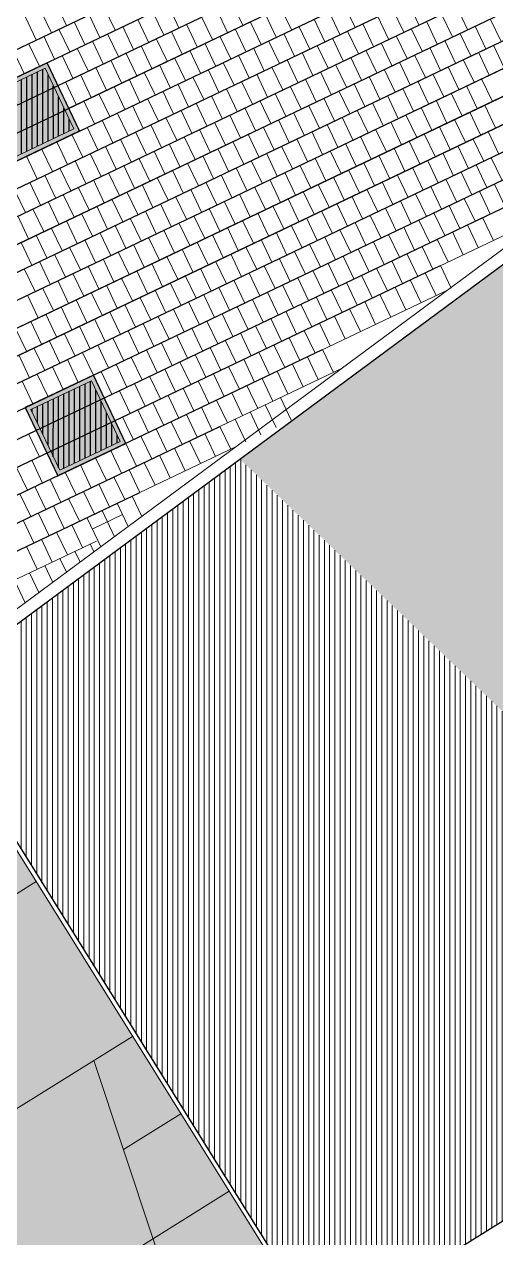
# Model space of a CAD drawing. Header units: metres. Extents: x 679599 to 680028, y 2748524 to 2748840.
# Drawn here: x 679783.76 to 679795.01, y 2748712.51 to 2748741.43 of the extents above; entities that cross this region are included whole.
import ezdxf

# ---------------------------------------------------------------- set-up
doc = ezdxf.new("R2010")
doc.units = ezdxf.units.M
doc.header["$LTSCALE"] = 5
doc.layers.add('00-AUX', color=2, linetype='Continuous', plot=False)
doc.layers.add('00-AUX Tree Pit', color=2, linetype='Continuous', plot=False)
for name, color, linetype, lineweight, plot in [('02-L-B-Channel', 140, 'Continuous', 5, False), ('02-L-B-Curb', 11, 'Continuous', 5, False), ('02-L-B-Gutter', 170, 'Continuous', 5, False)]:
    doc.layers.add(name, color=color, linetype=linetype, lineweight=lineweight, plot=plot)
for name, color, linetype, lineweight, true_color in [('02-L-Joints-Paviment_06_Concrete Slab in sittu', 7, 'Continuous', 5, 0x999999), ('02-L-Joints-Paviment_07_Precast Concrete Blocks 60X40', 7, 'Continuous', 5, 0x999999), ('03-TR-Pavement_02_Sealed Gravel', 7, 'Continuous', 5, 0x38321e), ('03-TR-Pavement_06_Concrete Slab in situ', 7, 'Continuous', 9, 0xf7f7f7), ('03-TR-Pavement_07_Precast Concrete Blocks 20X10', 7, 'Continuous', 5, 0x999999), ('03-TR-Pavement_07_Precast Concrete Blocks 60X40', 7, 'Continuous', 5, 0x999999)]:
    doc.layers.add(name, color=color, linetype=linetype, lineweight=lineweight, true_color=true_color)
doc.layers.add('03-TR-Tree Pit_Green', color=46, linetype='Continuous')
doc.layers.add('03-TR-Tree Pit_White', color=7, linetype='Continuous', true_color=0xfcfcfc)
doc.layers.add('04-BK-Tree Pit', color=6, linetype='Continuous', lineweight=5)

# ---------------------------------------------------------------- blocks, each defined once
blk = doc.blocks.new('Escocell Quadrat')
at = {"layer": '03-TR-Tree Pit_Green'}
h = blk.add_hatch(dxfattribs=at)
h.set_pattern_fill('ANSI31', color=256, scale=0.04, angle=19.5514)
h.set_pattern_definition([(64.551379247, (-1794786.01457, -2189831.7944), (-0.114677314033, 0.0545720958565), [])])
h.paths.add_polyline_path([(-1.159, 0.359), (-2.759, 0.359), (-2.759, -1.241), (-1.159, -1.241)])
at = {"layer": '03-TR-Tree Pit_White'}
h = blk.add_hatch(color=256, dxfattribs=at)
h.dxf.hatch_style = 1
h.paths.add_polyline_path([(-2.859, 0.459), (-1.059, 0.459), (-1.059, -1.341), (-2.859, -1.341)])
at = {"ltscale": 0.3}
blk.add_lwpolyline([(-2.759, -1.241), (-1.159, -1.241), (-1.159, 0.359), (-2.759, 0.359)], close=True, dxfattribs=at)
at = {"layer": '02-L-B-Curb', "ltscale": 0.3}
blk.add_lwpolyline([(-2.859, -1.341), (-1.059, -1.341), (-1.059, 0.459), (-2.859, 0.459)], close=True, dxfattribs=at)

msp = doc.modelspace()

# ---------------------------------------------------------------- hatches: boundary and pattern name
at = {"layer": '03-TR-Pavement_02_Sealed Gravel', "linetype": 'Continuous'}
h = msp.add_hatch(dxfattribs=at)
h.set_pattern_fill('ANSI31', color=256, scale=0.0393, angle=45)
h.set_pattern_definition([(90, (652974.11672, 2717198.73223), (-0.1247775, 0), [])])
h.paths.add_polyline_path([(679798.235, 2748737.952), (679798.244, 2748737.945), (679804.727, 2748731.776), (679796.79, 2748723.502), (679788.909, 2748731.062), (679781.362, 2748725.485), (679790.88, 2748710.231), (679812.839, 2748723.898), (679802.242, 2748740.913)])
at = {"layer": '03-TR-Pavement_06_Concrete Slab in situ', "linetype": 'Continuous'}
h = msp.add_hatch(color=256, dxfattribs=at)
h.dxf.hatch_style = 1
h.paths.add_polyline_path([(679804.708, 2748731.756), (679798.244, 2748737.945), (679788.909, 2748731.062), (679796.732, 2748723.558)])
h = msp.add_hatch(color=256, dxfattribs=at)
h.dxf.hatch_style = 1
h.paths.add_polyline_path([(679773.886, 2748722.975), (679781.285, 2748725.418), (679790.954, 2748709.924), (679780.371, 2748703.338)])
at = {"layer": '03-TR-Pavement_07_Precast Concrete Blocks 20X10'}
h = msp.add_hatch(dxfattribs=at)
h.set_pattern_fill('ANSI31', color=256, scale=0.0315, angle=25.5)
h.set_pattern_definition([(70.5, (0, 0), (-0.094275932128, 0.033384858509), [])])
edge = h.paths.add_edge_path()
edge.add_line((679754.639, 2748741.428), (679756.438, 2748737.648))
edge.add_line((679756.438, 2748737.648), (679759.31, 2748736.613))
edge.add_line((679759.31, 2748736.613), (679763.155, 2748738.443))
edge.add_line((679763.155, 2748738.443), (679764.159, 2748741.27))
edge.add_line((679764.159, 2748741.27), (679766.986, 2748740.266))
edge.add_line((679766.986, 2748740.266), (679770.831, 2748742.096))
edge.add_line((679770.831, 2748742.096), (679771.835, 2748744.923))
edge.add_line((679771.835, 2748744.923), (679774.662, 2748743.919))
edge.add_line((679774.662, 2748743.919), (679778.507, 2748745.748))
edge.add_line((679778.507, 2748745.748), (679779.511, 2748748.576))
edge.add_line((679779.511, 2748748.576), (679782.338, 2748747.571))
edge.add_line((679782.338, 2748747.571), (679786.176, 2748749.398))
edge.add_line((679786.176, 2748749.398), (679787.186, 2748752.228))
edge.add_line((679787.186, 2748752.228), (679790.014, 2748751.224))
edge.add_line((679790.014, 2748751.224), (679793.857, 2748753.054))
edge.add_line((679793.857, 2748753.054), (679794.828, 2748755.786))
edge.add_line((679794.828, 2748755.786), (679794.862, 2748755.88))
edge.add_line((679794.862, 2748755.88), (679797.688, 2748754.876))
edge.add_line((679797.688, 2748754.876), (679801.533, 2748756.706))
edge.add_line((679801.533, 2748756.706), (679802.537, 2748759.533))
edge.add_line((679802.537, 2748759.533), (679805.364, 2748758.529))
edge.add_line((679805.364, 2748758.529), (679809.208, 2748760.358))
edge.add_line((679809.208, 2748760.358), (679810.212, 2748763.185))
edge.add_line((679810.212, 2748763.185), (679813.04, 2748762.181))
edge.add_line((679813.04, 2748762.181), (679816.883, 2748764.01))
edge.add_line((679816.883, 2748764.01), (679817.885, 2748766.836))
edge.add_line((679817.885, 2748766.836), (679820.714, 2748765.833))
edge.add_line((679820.714, 2748765.833), (679824.559, 2748767.663))
edge.add_line((679824.559, 2748767.663), (679825.563, 2748770.49))
edge.add_line((679825.563, 2748770.49), (679828.39, 2748769.486))
edge.add_line((679828.39, 2748769.486), (679832.234, 2748771.315))
edge.add_line((679832.234, 2748771.315), (679833.238, 2748774.142))
edge.add_line((679833.238, 2748774.142), (679836.062, 2748773.137))
edge.add_line((679836.062, 2748773.137), (679839.907, 2748774.967))
edge.add_line((679839.907, 2748774.967), (679840.952, 2748777.865))
edge.add_line((679840.952, 2748777.865), (679839.153, 2748781.645))
edge.add_line((679839.153, 2748781.645), (679754.643, 2748741.429))

# ---------------------------------------------------------------- linework, layer by layer
at = {"layer": '00-AUX'}
for points in [[(679689.235, 2748695.936), (679907.032, 2748799.578)], [(679694.007, 2748697.543), (679904.22, 2748797.575)], [(679698.419, 2748698.977), (679901.769, 2748795.744)], [(679703.192, 2748700.584), (679899.679, 2748794.085)], [(679707.603, 2748702.019), (679896.867, 2748792.083)], [(679712.015, 2748703.454), (679894.416, 2748790.252)], [(679716.787, 2748705.06), (679891.964, 2748788.421)], [(679721.199, 2748706.495), (679889.513, 2748786.59)], [(679725.61, 2748707.93), (679887.062, 2748784.759)], [(679730.383, 2748709.537), (679831.877, 2748757.834)], [(679734.794, 2748710.971), (679820.396, 2748751.706)], [(679739.567, 2748712.578), (679809.638, 2748745.922)], [(679743.979, 2748714.013), (679801.588, 2748741.427)], [(679748.39, 2748715.448), (679798.596, 2748739.339)], [(679753.163, 2748717.054), (679796.144, 2748737.508)], [(679757.936, 2748718.661), (679793.693, 2748735.677)], [(679762.347, 2748720.096), (679790.881, 2748733.674)], [(679766.759, 2748721.531), (679788.43, 2748731.843)], [(679771.17, 2748722.965), (679786.521, 2748730.27)]]:
    msp.add_lwpolyline(points, dxfattribs=at)
at = {"layer": '00-AUX', "ltscale": 0.3}
msp.add_lwpolyline([(679781.362, 2748725.485), (679790.88, 2748710.231), (679812.839, 2748723.898), (679802.243, 2748740.913), (679781.362, 2748725.485)], dxfattribs=at)
at = {"layer": '00-AUX Tree Pit', "ltscale": 0.3}
for points in [[(679783.453, 2748738.113), (679785.078, 2748738.887), (679784.305, 2748740.512), (679782.68, 2748739.738)], [(679784.56, 2748730.666), (679786.186, 2748731.44), (679785.412, 2748733.065), (679783.787, 2748732.292)]]:
    msp.add_lwpolyline(points, close=True, dxfattribs=at)
at = {"layer": '02-L-B-Channel'}
msp.add_lwpolyline([(679799.868, 2748739.531), (679781.122, 2748725.68), (679781.281, 2748725.425), (679800.027, 2748739.276), (679802.456, 2748741.071), (679843.591, 2748763.126), (679843.41, 2748763.37), (679802.288, 2748741.32), (679799.868, 2748739.531)], close=True, dxfattribs=at)
at = {"layer": '02-L-B-Curb'}
for points in [[(679781.281, 2748725.425), (679790.795, 2748710.179)], [(679781.362, 2748725.485), (679790.88, 2748710.231)]]:
    msp.add_lwpolyline(points, dxfattribs=at)
at = {"layer": '02-L-B-Gutter'}
msp.add_line((679812.839, 2748723.898), (679790.795, 2748710.179), dxfattribs=at)
at = {"layer": '02-L-Joints-Paviment_06_Concrete Slab in sittu'}
for p, q in [((679784.045, 2748720.995), (679776.16, 2748716.088)), ((679786.348, 2748717.305), (679777.564, 2748711.838)), ((679787.499, 2748715.46), (679786.13, 2748714.607)), ((679788.651, 2748713.614), (679778.968, 2748707.588))]:
    msp.add_line(p, q, dxfattribs=at)
msp.add_lwpolyline([(679788.244, 2748708.237), (679785.425, 2748716.731)], dxfattribs=at)
at = {"layer": '02-L-Joints-Paviment_07_Precast Concrete Blocks 60X40'}
for p, q in [((679785.979, 2748730.012), (679786.244, 2748729.456)), ((679786.34, 2748730.184), (679786.571, 2748729.698)), ((679785.256, 2748729.669), (679785.514, 2748729.127)), ((679785.385, 2748729.398), (679786.108, 2748729.742)), ((679785.618, 2748729.841), (679785.916, 2748729.214)), ((679784.895, 2748729.497), (679785.153, 2748728.955)), ((679784.173, 2748729.153), (679784.431, 2748728.611)), ((679784.534, 2748729.325), (679784.792, 2748728.783)), ((679785.514, 2748729.127), (679785.588, 2748728.972)), ((679783.812, 2748728.981), (679784.07, 2748728.439)), ((679784.972, 2748728.869), (679785.096, 2748728.609)), ((679785.334, 2748729.041), (679785.424, 2748728.851)), ((679784.25, 2748728.525), (679784.441, 2748728.124)), ((679784.611, 2748728.697), (679784.769, 2748728.367)), ((679783.528, 2748728.182), (679783.785, 2748727.64)), ((679783.889, 2748728.353), (679784.113, 2748727.882))]:
    msp.add_line(p, q, dxfattribs=at)
for points in [[(679784.512, 2748741.939), (679784.769, 2748741.397)], [(679785.672, 2748741.827), (679785.93, 2748741.285)], [(679787.194, 2748741.887), (679787.452, 2748741.345)], [(679788.355, 2748741.775), (679788.613, 2748741.233)], [(679788.716, 2748741.947), (679788.974, 2748741.405)], [(679789.877, 2748741.835), (679790.135, 2748741.293)], [(679791.399, 2748741.894), (679791.657, 2748741.353)], [(679792.56, 2748741.782), (679792.818, 2748741.241)], [(679792.921, 2748741.954), (679793.179, 2748741.412)], [(679794.082, 2748741.842), (679794.34, 2748741.3)], [(679783.789, 2748741.595), (679784.047, 2748741.054)], [(679784.15, 2748741.767), (679784.408, 2748741.226)], [(679784.95, 2748741.483), (679785.208, 2748740.942)], [(679785.311, 2748741.655), (679785.569, 2748741.113)], [(679786.472, 2748741.543), (679786.73, 2748741.001)], [(679786.833, 2748741.715), (679787.091, 2748741.173)], [(679787.994, 2748741.603), (679788.252, 2748741.061)], [(679789.155, 2748741.491), (679789.413, 2748740.949)], [(679789.516, 2748741.663), (679789.774, 2748741.121)], [(679790.677, 2748741.551), (679790.935, 2748741.009)], [(679791.038, 2748741.723), (679791.296, 2748741.181)], [(679792.199, 2748741.61), (679792.457, 2748741.069)], [(679793.36, 2748741.498), (679793.617, 2748740.957)], [(679793.721, 2748741.67), (679793.979, 2748741.128)], [(679794.882, 2748741.558), (679795.139, 2748741.016)], [(679784.589, 2748741.311), (679784.847, 2748740.77)], [(679785.75, 2748741.199), (679786.007, 2748740.658)], [(679786.111, 2748741.371), (679786.369, 2748740.829)], [(679787.272, 2748741.259), (679787.529, 2748740.717)], [(679787.633, 2748741.431), (679787.891, 2748740.889)], [(679788.794, 2748741.319), (679789.051, 2748740.777)], [(679789.954, 2748741.207), (679790.212, 2748740.665)], [(679790.316, 2748741.379), (679790.573, 2748740.837)], [(679791.476, 2748741.267), (679791.734, 2748740.725)], [(679791.838, 2748741.439), (679792.095, 2748740.897)], [(679792.998, 2748741.326), (679793.256, 2748740.785)], [(679794.159, 2748741.214), (679794.417, 2748740.673)], [(679794.52, 2748741.386), (679794.778, 2748740.844)], [(679783.866, 2748740.968), (679784.124, 2748740.426)], [(679784.228, 2748741.14), (679784.485, 2748740.598)], [(679785.388, 2748741.028), (679785.646, 2748740.486)], [(679786.549, 2748740.915), (679786.807, 2748740.374)], [(679786.91, 2748741.087), (679787.168, 2748740.546)], [(679788.071, 2748740.975), (679788.329, 2748740.433)], [(679788.432, 2748741.147), (679788.69, 2748740.605)], [(679789.593, 2748741.035), (679789.851, 2748740.493)], [(679790.754, 2748740.923), (679791.012, 2748740.381)], [(679791.115, 2748741.095), (679791.373, 2748740.553)], [(679792.276, 2748740.983), (679792.534, 2748740.441)], [(679792.637, 2748741.155), (679792.895, 2748740.613)], [(679793.798, 2748741.042), (679794.056, 2748740.501)], [(679794.959, 2748740.93), (679795.217, 2748740.389)], [(679783.505, 2748740.796), (679783.763, 2748740.254)], [(679784.666, 2748740.684), (679784.924, 2748740.142)], [(679785.027, 2748740.856), (679785.285, 2748740.314)], [(679786.188, 2748740.744), (679786.446, 2748740.202)], [(679787.349, 2748740.631), (679787.607, 2748740.09)], [(679787.71, 2748740.803), (679787.968, 2748740.262)], [(679788.871, 2748740.691), (679789.129, 2748740.149)], [(679789.232, 2748740.863), (679789.49, 2748740.321)], [(679790.393, 2748740.751), (679790.651, 2748740.209)], [(679791.554, 2748740.639), (679791.811, 2748740.097)], [(679791.915, 2748740.811), (679792.173, 2748740.269)], [(679793.076, 2748740.699), (679793.333, 2748740.157)], [(679793.437, 2748740.871), (679793.695, 2748740.329)], [(679794.598, 2748740.759), (679794.855, 2748740.217)], [(679785.466, 2748740.4), (679785.723, 2748739.858)], [(679785.827, 2748740.572), (679786.085, 2748740.03)], [(679786.988, 2748740.46), (679787.245, 2748739.918)], [(679788.148, 2748740.347), (679788.406, 2748739.806)], [(679788.51, 2748740.519), (679788.767, 2748739.978)], [(679789.67, 2748740.407), (679789.928, 2748739.865)], [(679790.032, 2748740.579), (679790.289, 2748740.037)], [(679791.192, 2748740.467), (679791.45, 2748739.925)], [(679792.353, 2748740.355), (679792.611, 2748739.813)], [(679792.714, 2748740.527), (679792.972, 2748739.985)], [(679793.875, 2748740.415), (679794.133, 2748739.873)], [(679794.236, 2748740.587), (679794.494, 2748740.045)], [(679784.743, 2748740.056), (679785.001, 2748739.514)], [(679785.104, 2748740.228), (679785.362, 2748739.686)], [(679786.265, 2748740.116), (679786.523, 2748739.574)], [(679786.626, 2748740.288), (679786.884, 2748739.746)], [(679787.787, 2748740.176), (679788.045, 2748739.634)], [(679788.948, 2748740.064), (679789.206, 2748739.522)], [(679789.309, 2748740.235), (679789.567, 2748739.694)], [(679790.47, 2748740.123), (679790.728, 2748739.582)], [(679790.831, 2748740.295), (679791.089, 2748739.753)], [(679791.992, 2748740.183), (679792.25, 2748739.641)], [(679793.153, 2748740.071), (679793.411, 2748739.529)], [(679793.514, 2748740.243), (679793.772, 2748739.701)], [(679794.675, 2748740.131), (679794.933, 2748739.589)], [(679785.543, 2748739.772), (679785.801, 2748739.23)], [(679785.904, 2748739.944), (679786.162, 2748739.402)], [(679787.065, 2748739.832), (679787.323, 2748739.29)], [(679787.426, 2748740.004), (679787.684, 2748739.462)], [(679788.587, 2748739.892), (679788.845, 2748739.35)], [(679789.748, 2748739.78), (679790.005, 2748739.238)], [(679790.109, 2748739.951), (679790.367, 2748739.41)], [(679791.27, 2748739.839), (679791.527, 2748739.298)], [(679791.631, 2748740.011), (679791.889, 2748739.469)], [(679792.792, 2748739.899), (679793.049, 2748739.357)], [(679793.952, 2748739.787), (679794.21, 2748739.245)], [(679794.314, 2748739.959), (679794.571, 2748739.417)], [(679785.182, 2748739.6), (679785.44, 2748739.058)], [(679786.343, 2748739.488), (679786.6, 2748738.946)], [(679786.704, 2748739.66), (679786.962, 2748739.118)], [(679787.864, 2748739.548), (679788.122, 2748739.006)], [(679788.226, 2748739.72), (679788.483, 2748739.178)], [(679789.386, 2748739.608), (679789.644, 2748739.066)], [(679790.547, 2748739.496), (679790.805, 2748738.954)], [(679790.908, 2748739.667), (679791.166, 2748739.126)], [(679792.069, 2748739.555), (679792.327, 2748739.014)], [(679792.43, 2748739.727), (679792.688, 2748739.185)], [(679793.591, 2748739.615), (679793.849, 2748739.073)], [(679794.752, 2748739.503), (679795.01, 2748738.961)], [(679785.981, 2748739.316), (679786.239, 2748738.774)], [(679787.142, 2748739.204), (679787.4, 2748738.662)], [(679787.503, 2748739.376), (679787.761, 2748738.834)], [(679788.664, 2748739.264), (679788.922, 2748738.722)], [(679789.025, 2748739.436), (679789.283, 2748738.894)], [(679790.186, 2748739.324), (679790.444, 2748738.782)], [(679791.347, 2748739.212), (679791.605, 2748738.67)], [(679791.708, 2748739.383), (679791.966, 2748738.842)], [(679792.869, 2748739.271), (679793.127, 2748738.73)], [(679793.23, 2748739.443), (679793.488, 2748738.901)], [(679794.391, 2748739.331), (679794.649, 2748738.789)], [(679785.259, 2748738.972), (679785.517, 2748738.431)], [(679785.62, 2748739.144), (679785.878, 2748738.603)], [(679786.781, 2748739.032), (679787.039, 2748738.49)], [(679787.942, 2748738.92), (679788.2, 2748738.378)], [(679788.303, 2748739.092), (679788.561, 2748738.55)], [(679789.464, 2748738.98), (679789.722, 2748738.438)], [(679789.825, 2748739.152), (679790.083, 2748738.61)], [(679790.986, 2748739.04), (679791.243, 2748738.498)], [(679792.146, 2748738.928), (679792.404, 2748738.386)], [(679792.508, 2748739.1), (679792.765, 2748738.558)], [(679793.668, 2748738.987), (679793.926, 2748738.446)], [(679794.03, 2748739.159), (679794.287, 2748738.618)], [(679784.537, 2748738.629), (679784.794, 2748738.087)], [(679784.898, 2748738.801), (679785.156, 2748738.259)], [(679786.059, 2748738.688), (679786.316, 2748738.147)], [(679786.42, 2748738.86), (679786.678, 2748738.319)], [(679787.581, 2748738.748), (679787.838, 2748738.206)], [(679788.741, 2748738.636), (679788.999, 2748738.094)], [(679789.102, 2748738.808), (679789.36, 2748738.266)], [(679790.263, 2748738.696), (679790.521, 2748738.154)], [(679790.624, 2748738.868), (679790.882, 2748738.326)], [(679791.785, 2748738.756), (679792.043, 2748738.214)], [(679792.946, 2748738.644), (679793.204, 2748738.102)], [(679793.307, 2748738.816), (679793.565, 2748738.274)], [(679794.468, 2748738.703), (679794.726, 2748738.162)], [(679794.829, 2748738.875), (679795.087, 2748738.334)], [(679784.175, 2748738.457), (679784.433, 2748737.915)], [(679785.336, 2748738.345), (679785.594, 2748737.803)], [(679785.697, 2748738.517), (679785.955, 2748737.975)], [(679786.858, 2748738.405), (679787.116, 2748737.863)], [(679787.219, 2748738.576), (679787.477, 2748738.035)], [(679788.38, 2748738.464), (679788.638, 2748737.923)], [(679789.541, 2748738.352), (679789.799, 2748737.81)], [(679789.902, 2748738.524), (679790.16, 2748737.982)], [(679791.063, 2748738.412), (679791.321, 2748737.87)], [(679791.424, 2748738.584), (679791.682, 2748738.042)], [(679792.585, 2748738.472), (679792.843, 2748737.93)], [(679793.746, 2748738.36), (679794.003, 2748737.818)], [(679794.107, 2748738.532), (679794.365, 2748737.99)], [(679783.814, 2748738.285), (679784.072, 2748737.743)], [(679784.975, 2748738.173), (679785.233, 2748737.631)], [(679786.136, 2748738.061), (679786.394, 2748737.519)], [(679786.497, 2748738.233), (679786.755, 2748737.691)], [(679787.658, 2748738.121), (679787.916, 2748737.579)], [(679788.019, 2748738.292), (679788.277, 2748737.751)], [(679789.18, 2748738.18), (679789.438, 2748737.639)], [(679790.341, 2748738.068), (679790.598, 2748737.526)], [(679790.702, 2748738.24), (679790.96, 2748737.698)], [(679791.862, 2748738.128), (679792.12, 2748737.586)], [(679792.224, 2748738.3), (679792.481, 2748737.758)], [(679793.023, 2748738.016), (679793.281, 2748737.474)], [(679793.384, 2748738.188), (679793.642, 2748737.646)], [(679794.545, 2748738.076), (679794.803, 2748737.534)], [(679794.906, 2748738.248), (679795.164, 2748737.706)], [(679784.253, 2748737.829), (679784.51, 2748737.287)], [(679784.614, 2748738.001), (679784.872, 2748737.459)], [(679785.775, 2748737.889), (679786.032, 2748737.347)], [(679786.935, 2748737.777), (679787.193, 2748737.235)], [(679787.297, 2748737.949), (679787.554, 2748737.407)], [(679788.457, 2748737.837), (679788.715, 2748737.295)], [(679788.819, 2748738.008), (679789.076, 2748737.467)], [(679789.618, 2748737.724), (679789.876, 2748737.183)], [(679789.979, 2748737.896), (679790.237, 2748737.355)], [(679791.14, 2748737.784), (679791.398, 2748737.242)], [(679791.501, 2748737.956), (679791.759, 2748737.414)], [(679792.662, 2748737.844), (679792.92, 2748737.302)], [(679793.823, 2748737.732), (679794.081, 2748737.19)], [(679794.184, 2748737.904), (679794.442, 2748737.362)], [(679783.53, 2748737.485), (679783.788, 2748736.944)], [(679783.891, 2748737.657), (679784.149, 2748737.115)], [(679785.052, 2748737.545), (679785.31, 2748737.003)], [(679785.413, 2748737.717), (679785.671, 2748737.175)], [(679786.574, 2748737.605), (679786.832, 2748737.063)], [(679787.735, 2748737.493), (679787.993, 2748736.951)], [(679788.096, 2748737.665), (679788.354, 2748737.123)], [(679789.257, 2748737.553), (679789.515, 2748737.011)], [(679790.418, 2748737.441), (679790.676, 2748736.899)], [(679790.779, 2748737.612), (679791.037, 2748737.071)], [(679791.94, 2748737.5), (679792.198, 2748736.959)], [(679792.301, 2748737.672), (679792.559, 2748737.13)], [(679793.462, 2748737.56), (679793.72, 2748737.018)], [(679794.622, 2748737.448), (679794.88, 2748736.906)], [(679794.984, 2748737.62), (679795.241, 2748737.078)], [(679784.33, 2748737.201), (679784.588, 2748736.66)], [(679784.691, 2748737.373), (679784.949, 2748736.831)], [(679785.852, 2748737.261), (679786.11, 2748736.719)], [(679786.213, 2748737.433), (679786.471, 2748736.891)], [(679787.013, 2748737.149), (679787.27, 2748736.607)], [(679787.374, 2748737.321), (679787.632, 2748736.779)], [(679788.535, 2748737.209), (679788.792, 2748736.667)], [(679788.896, 2748737.381), (679789.154, 2748736.839)], [(679790.057, 2748737.269), (679790.314, 2748736.727)], [(679791.217, 2748737.157), (679791.475, 2748736.615)], [(679791.579, 2748737.328), (679791.836, 2748736.787)], [(679792.739, 2748737.216), (679792.997, 2748736.675)], [(679793.101, 2748737.388), (679793.358, 2748736.846)], [(679794.261, 2748737.276), (679794.519, 2748736.734)], [(679783.607, 2748736.858), (679783.865, 2748736.316)], [(679783.969, 2748737.03), (679784.226, 2748736.488)], [(679785.129, 2748736.917), (679785.387, 2748736.376)], [(679785.491, 2748737.089), (679785.748, 2748736.548)], [(679786.651, 2748736.977), (679786.909, 2748736.435)], [(679787.812, 2748736.865), (679788.07, 2748736.323)], [(679788.173, 2748737.037), (679788.431, 2748736.495)], [(679789.334, 2748736.925), (679789.592, 2748736.383)], [(679789.695, 2748737.097), (679789.953, 2748736.555)], [(679790.856, 2748736.985), (679791.114, 2748736.443)], [(679792.017, 2748736.873), (679792.275, 2748736.331)], [(679792.378, 2748737.044), (679792.636, 2748736.503)], [(679793.539, 2748736.932), (679793.797, 2748736.391)], [(679793.9, 2748737.104), (679794.158, 2748736.562)], [(679784.407, 2748736.574), (679784.665, 2748736.032)], [(679784.768, 2748736.746), (679785.026, 2748736.204)], [(679785.929, 2748736.633), (679786.187, 2748736.092)], [(679786.29, 2748736.805), (679786.548, 2748736.264)], [(679787.451, 2748736.693), (679787.709, 2748736.151)], [(679788.612, 2748736.581), (679788.87, 2748736.039)], [(679788.973, 2748736.753), (679789.231, 2748736.211)], [(679790.134, 2748736.641), (679790.392, 2748736.099)], [(679790.495, 2748736.813), (679790.753, 2748736.271)], [(679791.656, 2748736.701), (679791.914, 2748736.159)], [(679792.817, 2748736.589), (679793.074, 2748736.047)], [(679793.178, 2748736.76), (679793.436, 2748736.219)], [(679794.339, 2748736.648), (679794.596, 2748736.107)], [(679794.7, 2748736.82), (679794.958, 2748736.278)], [(679784.046, 2748736.402), (679784.304, 2748735.86)], [(679785.207, 2748736.29), (679785.464, 2748735.748)], [(679785.568, 2748736.462), (679785.826, 2748735.92)], [(679786.729, 2748736.349), (679786.986, 2748735.808)], [(679787.09, 2748736.521), (679787.348, 2748735.98)], [(679788.251, 2748736.409), (679788.508, 2748735.867)], [(679789.411, 2748736.297), (679789.669, 2748735.755)], [(679789.773, 2748736.469), (679790.03, 2748735.927)], [(679790.933, 2748736.357), (679791.191, 2748735.815)], [(679791.295, 2748736.529), (679791.552, 2748735.987)], [(679792.455, 2748736.417), (679792.713, 2748735.875)], [(679793.616, 2748736.305), (679793.874, 2748735.763)], [(679793.977, 2748736.477), (679794.235, 2748735.935)], [(679783.685, 2748736.23), (679783.942, 2748735.688)], [(679784.845, 2748736.118), (679785.103, 2748735.576)], [(679786.006, 2748736.006), (679786.264, 2748735.464)], [(679786.367, 2748736.178), (679786.625, 2748735.636)], [(679787.528, 2748736.066), (679787.786, 2748735.524)], [(679787.889, 2748736.237), (679788.147, 2748735.696)], [(679789.05, 2748736.125), (679789.308, 2748735.584)], [(679790.211, 2748736.013), (679790.469, 2748735.471)], [(679790.572, 2748736.185), (679790.83, 2748735.643)], [(679791.733, 2748736.073), (679791.991, 2748735.531)], [(679792.094, 2748736.245), (679792.352, 2748735.703)], [(679793.255, 2748736.133), (679793.513, 2748735.591)], [(679784.123, 2748735.774), (679784.381, 2748735.232)], [(679784.484, 2748735.946), (679784.742, 2748735.404)], [(679785.645, 2748735.834), (679785.903, 2748735.292)], [(679786.806, 2748735.722), (679787.064, 2748735.18)], [(679787.167, 2748735.894), (679787.425, 2748735.352)], [(679788.328, 2748735.782), (679788.586, 2748735.24)], [(679788.689, 2748735.953), (679788.947, 2748735.412)], [(679789.85, 2748735.841), (679790.108, 2748735.3)], [(679791.011, 2748735.729), (679791.268, 2748735.187)], [(679791.372, 2748735.901), (679791.63, 2748735.359)], [(679792.533, 2748735.789), (679792.79, 2748735.247)], [(679792.894, 2748735.961), (679793.152, 2748735.419)], [(679783.762, 2748735.602), (679784.02, 2748735.06)], [(679784.923, 2748735.49), (679785.18, 2748734.948)], [(679785.284, 2748735.662), (679785.542, 2748735.12)], [(679786.445, 2748735.55), (679786.702, 2748735.008)], [(679787.605, 2748735.438), (679787.863, 2748734.896)], [(679787.967, 2748735.61), (679788.224, 2748735.068)], [(679789.127, 2748735.498), (679789.385, 2748734.956)], [(679789.489, 2748735.669), (679789.746, 2748735.128)], [(679790.649, 2748735.557), (679790.907, 2748735.016)], [(679791.81, 2748735.445), (679792.068, 2748734.903)], [(679792.171, 2748735.617), (679792.429, 2748735.075)], [(679793.332, 2748735.505), (679793.59, 2748734.963)], [(679793.693, 2748735.677), (679793.951, 2748735.135)], [(679784.2, 2748735.146), (679784.458, 2748734.605)], [(679784.561, 2748735.318), (679784.819, 2748734.776)], [(679785.722, 2748735.206), (679785.98, 2748734.664)], [(679786.083, 2748735.378), (679786.341, 2748734.836)], [(679787.244, 2748735.266), (679787.502, 2748734.724)], [(679788.405, 2748735.154), (679788.663, 2748734.612)], [(679788.766, 2748735.326), (679789.024, 2748734.784)], [(679789.927, 2748735.214), (679790.185, 2748734.672)], [(679790.288, 2748735.385), (679790.546, 2748734.844)], [(679791.449, 2748735.273), (679791.707, 2748734.732)], [(679792.61, 2748735.161), (679792.868, 2748734.62)], [(679792.971, 2748735.333), (679793.229, 2748734.791)], [(679783.839, 2748734.974), (679784.097, 2748734.433)], [(679785, 2748734.862), (679785.258, 2748734.321)], [(679785.361, 2748735.034), (679785.619, 2748734.492)], [(679786.522, 2748734.922), (679786.78, 2748734.38)], [(679786.883, 2748735.094), (679787.141, 2748734.552)], [(679788.044, 2748734.982), (679788.302, 2748734.44)], [(679789.205, 2748734.87), (679789.462, 2748734.328)], [(679789.566, 2748735.042), (679789.824, 2748734.5)], [(679790.727, 2748734.93), (679790.984, 2748734.388)], [(679791.088, 2748735.102), (679791.346, 2748734.56)], [(679792.249, 2748734.989), (679792.506, 2748734.448)], [(679784.639, 2748734.69), (679784.897, 2748734.149)], [(679785.799, 2748734.578), (679786.057, 2748734.037)], [(679786.161, 2748734.75), (679786.418, 2748734.208)], [(679787.321, 2748734.638), (679787.579, 2748734.096)], [(679787.683, 2748734.81), (679787.94, 2748734.268)], [(679788.843, 2748734.698), (679789.101, 2748734.156)], [(679790.004, 2748734.586), (679790.262, 2748734.044)], [(679790.365, 2748734.758), (679790.623, 2748734.216)], [(679791.526, 2748734.646), (679791.784, 2748734.104)], [(679791.887, 2748734.818), (679792.145, 2748734.276)], [(679783.916, 2748734.347), (679784.174, 2748733.805)], [(679784.278, 2748734.519), (679784.535, 2748733.977)], [(679785.438, 2748734.407), (679785.696, 2748733.865)], [(679786.599, 2748734.294), (679786.857, 2748733.753)], [(679786.96, 2748734.466), (679787.218, 2748733.925)], [(679788.121, 2748734.354), (679788.379, 2748733.812)], [(679788.482, 2748734.526), (679788.74, 2748733.984)], [(679789.643, 2748734.414), (679789.901, 2748733.872)], [(679790.804, 2748734.302), (679791.062, 2748733.76)], [(679791.165, 2748734.474), (679791.423, 2748733.932)], [(679783.555, 2748734.175), (679783.813, 2748733.633)], [(679784.716, 2748734.063), (679784.974, 2748733.521)], [(679785.077, 2748734.235), (679785.335, 2748733.693)], [(679786.238, 2748734.123), (679786.496, 2748733.581)], [(679787.399, 2748734.01), (679787.657, 2748733.469)], [(679787.76, 2748734.182), (679788.018, 2748733.641)], [(679788.921, 2748734.07), (679789.178, 2748733.528)], [(679789.282, 2748734.242), (679789.54, 2748733.7)], [(679790.443, 2748734.13), (679790.7, 2748733.588)], [(679783.994, 2748733.719), (679784.251, 2748733.177)], [(679784.355, 2748733.891), (679784.613, 2748733.349)], [(679785.516, 2748733.779), (679785.773, 2748733.237)], [(679785.877, 2748733.951), (679786.135, 2748733.409)], [(679787.037, 2748733.839), (679787.295, 2748733.297)], [(679788.198, 2748733.726), (679788.456, 2748733.185)], [(679788.559, 2748733.898), (679788.817, 2748733.357)], [(679789.72, 2748733.786), (679789.978, 2748733.244)], [(679790.081, 2748733.958), (679790.339, 2748733.416)], [(679783.632, 2748733.547), (679783.89, 2748733.005)], [(679784.793, 2748733.435), (679785.051, 2748732.893)], [(679785.154, 2748733.607), (679785.412, 2748733.065)], [(679786.315, 2748733.495), (679786.573, 2748732.953)], [(679786.676, 2748733.667), (679786.934, 2748733.125)], [(679787.837, 2748733.555), (679788.095, 2748733.013)], [(679788.998, 2748733.443), (679789.256, 2748732.901)], [(679789.359, 2748733.614), (679789.617, 2748733.073)], [(679790.52, 2748733.502), (679790.778, 2748732.961)], [(679790.881, 2748733.674), (679791.139, 2748733.132)], [(679784.432, 2748733.263), (679784.69, 2748732.721)], [(679785.593, 2748733.151), (679785.851, 2748732.609)], [(679785.954, 2748733.323), (679786.212, 2748732.781)], [(679787.115, 2748733.211), (679787.373, 2748732.669)], [(679787.476, 2748733.383), (679787.734, 2748732.841)], [(679788.276, 2748733.099), (679788.533, 2748732.557)], [(679788.637, 2748733.271), (679788.895, 2748732.729)], [(679789.797, 2748733.159), (679790.055, 2748732.617)], [(679790.159, 2748733.33), (679790.416, 2748732.789)], [(679783.71, 2748732.919), (679783.967, 2748732.378)], [(679784.071, 2748733.091), (679784.329, 2748732.55)], [(679786.392, 2748732.867), (679786.65, 2748732.325)], [(679786.754, 2748733.039), (679787.011, 2748732.497)], [(679787.914, 2748732.927), (679788.172, 2748732.385)], [(679789.075, 2748732.815), (679789.333, 2748732.273)], [(679789.436, 2748732.987), (679789.694, 2748732.445)], [(679786.031, 2748732.695), (679786.289, 2748732.153)], [(679787.192, 2748732.583), (679787.45, 2748732.041)], [(679787.553, 2748732.755), (679787.811, 2748732.213)], [(679788.714, 2748732.643), (679788.972, 2748732.101)], [(679789.875, 2748732.531), (679790.133, 2748731.989)], [(679786.47, 2748732.239), (679786.727, 2748731.698)], [(679786.831, 2748732.411), (679787.089, 2748731.869)], [(679787.992, 2748732.299), (679788.249, 2748731.757)], [(679788.353, 2748732.471), (679788.611, 2748731.929)], [(679789.514, 2748732.359), (679789.771, 2748731.817)], [(679786.108, 2748732.068), (679786.366, 2748731.526)], [(679787.269, 2748731.955), (679787.527, 2748731.414)], [(679787.63, 2748732.127), (679787.888, 2748731.586)], [(679788.791, 2748732.015), (679789.049, 2748731.473)], [(679789.152, 2748732.187), (679789.41, 2748731.645)], [(679783.864, 2748731.664), (679784.122, 2748731.122)], [(679786.908, 2748731.784), (679787.166, 2748731.242)], [(679788.069, 2748731.671), (679788.327, 2748731.13)], [(679788.43, 2748731.843), (679788.688, 2748731.302)], [(679786.186, 2748731.44), (679786.443, 2748730.898)], [(679786.547, 2748731.612), (679786.805, 2748731.07)], [(679787.708, 2748731.5), (679787.965, 2748730.958)], [(679785.463, 2748731.096), (679785.721, 2748730.554)], [(679785.824, 2748731.268), (679786.082, 2748730.726)], [(679786.985, 2748731.156), (679787.243, 2748730.614)], [(679787.346, 2748731.328), (679787.604, 2748730.786)], [(679783.58, 2748730.864), (679783.838, 2748730.323)], [(679783.941, 2748731.036), (679784.199, 2748730.494)], [(679785.102, 2748730.924), (679785.36, 2748730.382)], [(679786.263, 2748730.812), (679786.521, 2748730.27)], [(679786.624, 2748730.984), (679786.882, 2748730.442)], [(679784.38, 2748730.58), (679784.637, 2748730.039)], [(679784.741, 2748730.752), (679784.999, 2748730.21)], [(679785.902, 2748730.64), (679786.159, 2748730.098)], [(679783.657, 2748730.237), (679783.915, 2748729.695)], [(679784.018, 2748730.409), (679784.276, 2748729.867)], [(679785.179, 2748730.296), (679785.437, 2748729.755)], [(679785.54, 2748730.468), (679785.798, 2748729.927)], [(679784.457, 2748729.953), (679784.715, 2748729.411)], [(679784.818, 2748730.125), (679785.076, 2748729.583)], [(679784.096, 2748729.781), (679784.353, 2748729.239)], [(679783.734, 2748729.609), (679783.992, 2748729.067)]]:
    msp.add_lwpolyline(points, dxfattribs=at)
at = {"layer": '03-TR-Pavement_07_Precast Concrete Blocks 60X40'}
for p, q in [((679748.675, 2748720.899), (679897.138, 2748791.547)), ((679712.479, 2748703.01), (679894.644, 2748789.696)), ((679717.042, 2748704.517), (679892.149, 2748787.844)), ((679736.988, 2748713.344), (679889.655, 2748785.993)), ((679761.265, 2748724.232), (679887.16, 2748784.141)), ((679714.157, 2748707.795), (679851.409, 2748773.109)), ((679765.574, 2748729.605), (679837.09, 2748763.637)), ((679761.523, 2748723.69), (679831.614, 2748757.044)), ((679746.249, 2748715.758), (679820.602, 2748751.14)), ((679746.507, 2748715.216), (679809.59, 2748745.235)), ((679768.954, 2748733.207), (679790.262, 2748743.347)), ((679784.563, 2748739.97), (679790.52, 2748742.805)), ((679784.821, 2748739.428), (679790.777, 2748742.263)), ((679744.425, 2748713.561), (679801.437, 2748740.691)), ((679785.67, 2748732.523), (679798.91, 2748738.824)), ((679785.928, 2748731.982), (679796.384, 2748736.957)), ((679758.116, 2748718.082), (679793.858, 2748735.091)), ((679762.679, 2748719.59), (679791.331, 2748733.224)), ((679778.988, 2748729.344), (679784.045, 2748731.75)), ((679768.429, 2748721.661), (679788.805, 2748731.357)), ((679779.246, 2748728.802), (679784.302, 2748731.208)), ((679773.234, 2748723.283), (679785.482, 2748729.112))]:
    msp.add_line(p, q, dxfattribs=at)

# ---------------------------------------------------------------- block references
at = {"layer": '04-BK-Tree Pit', "rotation": 25.44862075299672}
for p in [(679785.459, 2748740.552), (679786.566, 2748733.106)]:
    msp.add_blockref('Escocell Quadrat', p, dxfattribs=at)

doc.saveas('drawing.dxf')
